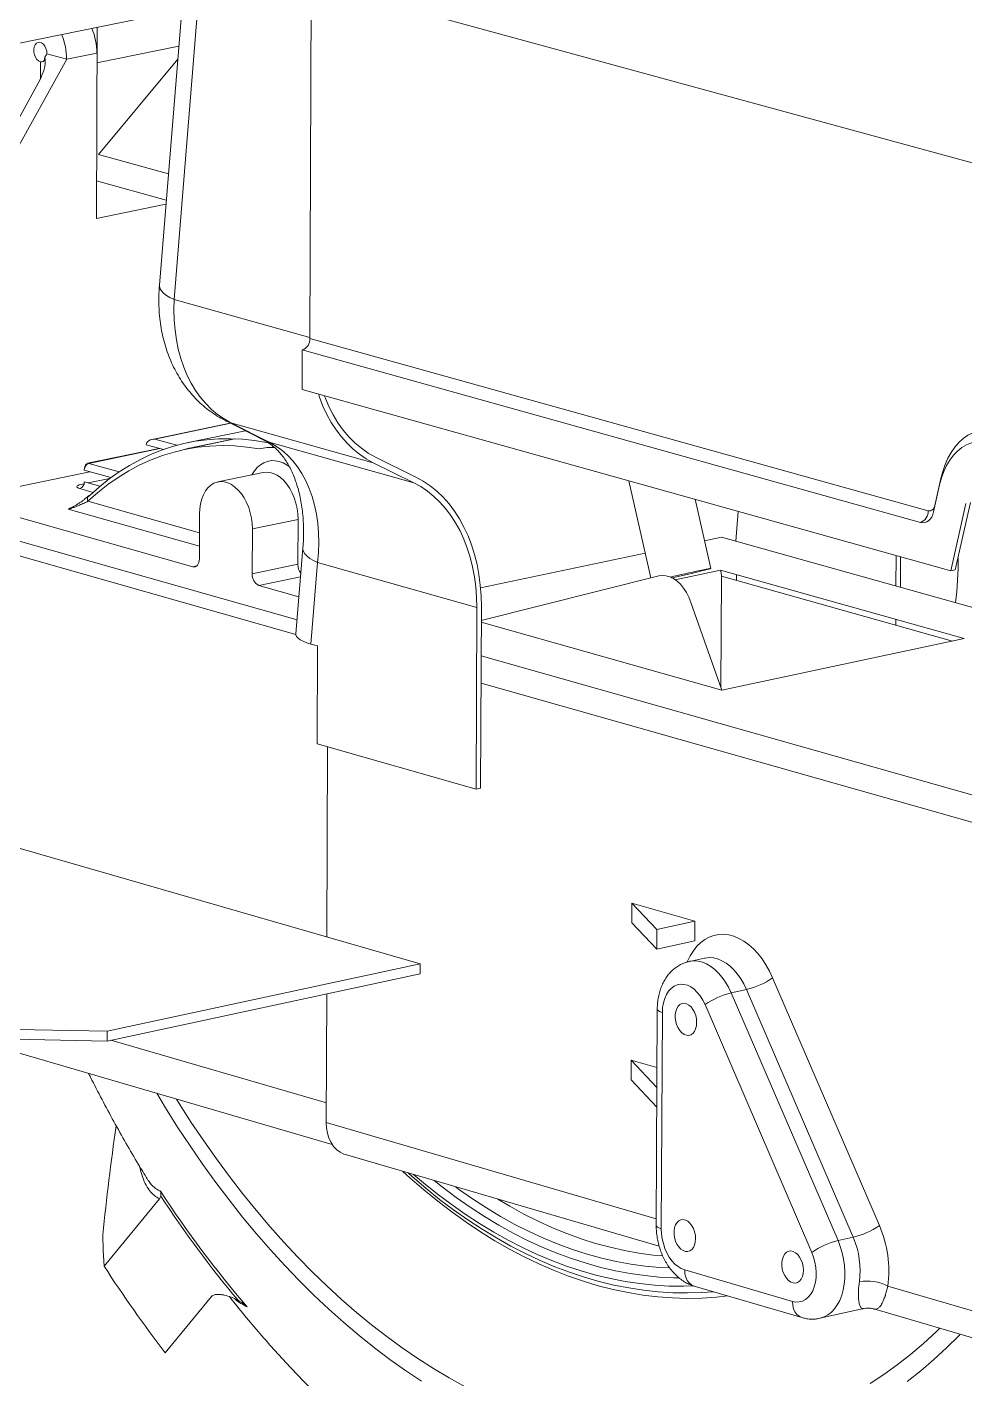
# Model space of a CAD drawing. Header units: millimetres. Extents: x -1041 to 1726, y -447 to 1705.
# Drawn here: x 67 to 507, y 261 to 896 of the extents above; entities that cross this region are included whole.
import ezdxf

# ---------------------------------------------------------------- set-up
doc = ezdxf.new("R2010")
doc.units = ezdxf.units.MM

msp = doc.modelspace()

# ---------------------------------------------------------------- linework, layer by layer
at = {"color": 7, "linetype": 'Continuous', "lineweight": 15}
for p, q in [((142.09, 939.27), (128.74, 774.81)), ((149.03, 932.6), (135.66, 768.05)), ((935.28, 716.28), (200.02, 917.03)), ((51.38, 886.18), (139.22, 903.98)), ((99.45, 895.92), (99.22, 806.11)), ((75.95, 883.44), (85.21, 880.9)), ((85.21, 880.9), (99.42, 883.78)), ((137.85, 887.01), (99.41, 879.21)), ((85.21, 880.9), (36.63, 793.28)), ((137.35, 880.88), (100.1, 836.18)), ((71.9, 869.72), (36.18, 805.31)), ((100.1, 836.18), (132.98, 827.08)), ((131.99, 814.81), (99.26, 823.89)), ((99.22, 806.11), (131.82, 812.8)), ((135.66, 768.05), (199.45, 750.27)), ((199.45, 750.27), (199.45, 749.3)), ((199.45, 749.81), (489.7, 668.88)), ((159.74, 711.25), (177.74, 702.12)), ((162.04, 710.09), (125.33, 702.45)), ((169.11, 706.5), (142.21, 700.9)), ((229.15, 691.49), (162.28, 710.25)), ((162.28, 710.25), (180.27, 701.12)), ((142.59, 698.2), (164.16, 702.69)), ((180.27, 701.12), (248.18, 682.05)), ((128.69, 698.18), (95.05, 691.19)), ((177.52, 686.9), (156.13, 682.44)), ((248.18, 682.05), (229.15, 691.49)), ((349.08, 683.03), (359.47, 637.38)), ((492.79, 671.35), (495.63, 684.03)), ((144.38, 642.61), (33.03, 674.13)), ((387.64, 641.83), (380.24, 674.31)), ((500.27, 640.74), (507.35, 672.27)), ((502.43, 641.2), (509.51, 672.72)), ((172.44, 660.4), (172.37, 639.28)), ((172.44, 660.4), (193.83, 664.87)), ((392.69, 656.49), (384.69, 654.8)), ((662.17, 580.98), (392.69, 656.49)), ((192.81, 610.82), (52.18, 650.72)), ((196.11, 651.4), (192.81, 611.12)), ((356.84, 648.94), (279.54, 632.65)), ((172.37, 639.28), (193.76, 643.77)), ((203.04, 644.58), (199.9, 606.33)), ((277.75, 623.48), (203.04, 644.58)), ((476.74, 647.32), (476.66, 632.96)), ((500.27, 640.74), (502.43, 641.2)), ((392.34, 585.98), (392.6, 638.18)), ((399.65, 636.2), (399.66, 638.88)), ((194.23, 628.5), (175.47, 633.81)), ((277.4, 538.2), (277.75, 623.48)), ((279.87, 616.59), (392.8, 584.67)), ((279.8, 600.74), (584.67, 514.39)), ((577.63, 503.49), (279.75, 587.99)), ((202.75, 559.51), (277.4, 538.2)), ((207.73, 558.09), (207.42, 468.76)), ((279.55, 538.66), (277.4, 538.2)), ((350.52, 475.48), (350.56, 484.71)), ((380.2, 476.21), (350.56, 484.71)), ((350.56, 484.71), (362.33, 472.36)), ((362.33, 472.36), (380.2, 476.21)), ((380.16, 466.98), (380.2, 476.21)), ((350.52, 475.48), (362.29, 463.13)), ((362.29, 463.13), (362.33, 472.36)), ((362.29, 463.13), (380.16, 466.98)), ((384.71, 458.85), (377.56, 457.3)), ((251.12, 451.55), (104.28, 419.93)), ((251.13, 456.15), (104.29, 424.54)), ((416.67, 449.62), (466.82, 333.3)), ((207.32, 442.12), (207.11, 381.66)), ((397.23, 442.55), (404.38, 444.1)), ((397.23, 442.55), (447.36, 326.21)), ((454.51, 327.79), (404.38, 444.1)), ((362.51, 434.88), (362.02, 333.39)), ((364.89, 433.29), (364.41, 331.78)), ((435.06, 320.7), (384.94, 437.04)), ((53.17, 417.07), (209.9, 371.32)), ((350.21, 410.95), (350.17, 401.74)), ((362.37, 407.43), (350.21, 410.95)), ((350.21, 410.95), (362.33, 398.13)), ((350.17, 401.74), (362.29, 388.9)), ((216.06, 366.59), (363.41, 323.56)), ((128.77, 345.87), (102.76, 314.27)), ((447.36, 326.21), (454.51, 327.79)), ((375.37, 312.42), (425.95, 297.64)), ((379.84, 304.84), (430.42, 290.05)), ((153.24, 299.95), (131.48, 273.58)), ((166.04, 297.99), (165.87, 298.08)), ((438.85, 289.73), (459.49, 294.29)), ((464.2, 294.13), (569.71, 263.32))]:
    msp.add_line(p, q, dxfattribs=at)
at = {"color": 144, "linetype": 'Continuous', "lineweight": 0}
for p, q in [((199.45, 749.81), (200.03, 918.67)), ((195.84, 744.44), (195.77, 725.91)), ((486.07, 663.44), (195.84, 744.44)), ((195.77, 725.91), (500.27, 640.74)), ((130.6, 697.65), (122.58, 699.9)), ((182.45, 698.92), (180.89, 698.6)), ((249.21, 684.7), (230.19, 694.14)), ((33.03, 674.13), (96.06, 687.25)), ((105.98, 684.46), (93.49, 687.98)), ((91.9, 681.25), (93.35, 681.55)), ((93.48, 682.5), (100.85, 680.42)), ((95.36, 681.97), (105.47, 684.07)), ((495.09, 681.07), (492.25, 668.4)), ((495.63, 684.03), (495.95, 683.78)), ((147.5, 646.32), (147.57, 667.42)), ((491.74, 669.37), (491.86, 669.33)), ((492.79, 671.35), (492.9, 671.28)), ((193.35, 617.72), (33.01, 663.17)), ((193.76, 643.77), (193.83, 664.87)), ((474.63, 647.91), (474.54, 633.55)), ((144.38, 642.61), (146.25, 643)), ((363.16, 638.31), (279.87, 617.36)), ((392.13, 641), (370.94, 636.52)), ((392.13, 641), (506.59, 608.86)), ((501.13, 607.7), (392.6, 638.18)), ((279.55, 538.66), (279.9, 623.93)), ((392.8, 584.67), (378.34, 625.91)), ((474.46, 617.89), (474.44, 615.2)), ((202.91, 605.48), (199.9, 606.33)), ((202.91, 605.48), (202.75, 559.51)), ((506.59, 608.86), (392.8, 584.67)), ((251.13, 456.15), (51.87, 513.64)), ((251.12, 451.55), (251.13, 456.15)), ((104.29, 424.54), (37.11, 425.89)), ((104.28, 419.93), (37.1, 421.28)), ((104.28, 419.93), (104.29, 424.54))]:
    msp.add_line(p, q, dxfattribs=at)
at = {"color": 8, "linetype": 'Continuous', "lineweight": 15}
for p, q in [((72.84, 871.55), (72.86, 879.72)), ((162.24, 709.98), (126.58, 702.57)), ((126.58, 702.57), (136.97, 699.64)), ((164.01, 702.7), (142.86, 698.3)), ((128.99, 698.1), (95.63, 691.16)), ((95.63, 691.16), (109.83, 687.16)), ((97.56, 677.56), (91.34, 679.32)), ((95.2, 673.37), (147.54, 658.58)), ((147.52, 652.25), (85.97, 669.66)), ((399.35, 654.62), (400.53, 668.64)), ((195, 637.92), (175.47, 633.81)), ((105.97, 420.29), (207.14, 390.83)), ((207.11, 381.66), (362.03, 336.5)), ((470.73, 304.8), (560.54, 278.62))]:
    msp.add_line(p, q, dxfattribs=at)
at = {"color": 144, "linetype": 'Continuous', "lineweight": 0, "flags": 128}
for points in [[(72.86, 879.72), (72.02, 880.13), (71.24, 880.85), (70.59, 881.84), (70.11, 883.01), (69.84, 884.29), (69.8, 885.56), (70, 886.73), (70.42, 887.72), (71.02, 888.45), (71.77, 888.86), (72.6, 888.92), (73.45, 888.63), (74.26, 888.01), (74.96, 887.1), (75.5, 885.98), (75.84, 884.73), (75.95, 883.44)], [(206.18, 723), (206.5, 722.12), (208.26, 717.93), (210.26, 713.98), (212.49, 710.27), (214.96, 706.82), (217.64, 703.66), (220.51, 700.8), (223.57, 698.25), (226.8, 696.02), (230.19, 694.14)], [(175.68, 697.95), (169.83, 698.84), (164, 699.37), (158.21, 699.52), (152.47, 699.31), (146.79, 698.73), (141.17, 697.79), (135.63, 696.48), (130.18, 694.82), (124.82, 692.79), (119.57, 690.41), (114.43, 687.68), (109.42, 684.6), (104.53, 681.19), (99.79, 677.44), (95.2, 673.37)], [(96.16, 676.26), (100.58, 680.19), (105.14, 683.83), (109.82, 687.16), (114.63, 690.18), (119.56, 692.88), (124.59, 695.27), (129.71, 697.33), (134.93, 699.06), (140.24, 700.47), (145.61, 701.54), (151.06, 702.28), (156.56, 702.68), (162.11, 702.75), (167.7, 702.48), (173.32, 701.88), (178.97, 700.94), (180.37, 700.66)], [(519.84, 700.92), (517.32, 701.44), (514.81, 701.59), (512.36, 701.38), (509.97, 700.79), (507.68, 699.85), (505.51, 698.55), (503.47, 696.91), (501.58, 694.95), (499.88, 692.69), (498.36, 690.14), (497.05, 687.34), (495.96, 684.3), (495.09, 681.07)], [(172.22, 685.79), (173.36, 687.61), (174.7, 689.19), (176.18, 690.49), (177.79, 691.47), (179.51, 692.12), (181.3, 692.44), (183.15, 692.42), (185.02, 692.06), (186.9, 691.37), (188.74, 690.35), (189.73, 689.66)], [(93.81, 689.48), (93.92, 689.95), (94.09, 690.38), (94.32, 690.73), (94.6, 690.99), (94.92, 691.15), (95.27, 691.21), (95.63, 691.16)], [(193.83, 664.87), (193.72, 667.41), (193.38, 669.96), (192.82, 672.48), (192.05, 674.92), (191.08, 677.25), (189.92, 679.4), (188.61, 681.35), (187.16, 683.06), (185.61, 684.5), (183.98, 685.64), (182.29, 686.45), (180.6, 686.93), (178.91, 687.06), (177.52, 686.9)], [(91.9, 681.25), (91.14, 681.06), (90.55, 680.83), (90.16, 680.58), (89.97, 680.31), (90, 680.05), (90.25, 679.78), (90.7, 679.54), (91.34, 679.32)], [(249.21, 684.7), (252.63, 682.81), (255.91, 680.6), (259.02, 678.08), (261.96, 675.26), (264.72, 672.16), (267.27, 668.78), (269.62, 665.15), (271.74, 661.28), (273.64, 657.18), (275.29, 652.88), (276.71, 648.4), (277.87, 643.75), (278.77, 638.96), (279.41, 634.04), (279.79, 629.03), (279.9, 623.93)], [(95.2, 673.37), (95.01, 673.86), (94.91, 674.34), (94.91, 674.8), (94.99, 675.23), (95.17, 675.6), (95.43, 675.91), (95.76, 676.13), (96.16, 676.26)], [(492.25, 668.4), (491.87, 667.11), (491.35, 665.96), (490.69, 664.99), (489.91, 664.22), (489.04, 663.67), (488.09, 663.35), (487.1, 663.28), (486.07, 663.44)], [(491.86, 669.33), (492.38, 669.25), (492.44, 669.25)], [(196.11, 651.39), (196.12, 650.77), (196.43, 649.72), (197.1, 648.65), (198.1, 647.6), (199.44, 646.56), (201.1, 645.55), (203.04, 644.58)], [(147.5, 646.32), (147.44, 645.44), (147.26, 644.63), (146.97, 643.92), (146.58, 643.33), (146.11, 642.9), (145.57, 642.62), (144.99, 642.53), (144.38, 642.61)], [(382.64, 640.9), (384.17, 641.22), (385.45, 641.48), (386.45, 641.67), (387.16, 641.79), (387.56, 641.84), (387.63, 641.82), (387.37, 641.72), (386.8, 641.54), (385.92, 641.31), (384.76, 641.01), (383.34, 640.65), (381.69, 640.25), (379.86, 639.81), (377.89, 639.35), (375.82, 638.87), (373.71, 638.38), (371.59, 637.9), (369.52, 637.44), (369.21, 637.37)], [(378.34, 625.91), (377.37, 628.33), (376.2, 630.57), (374.86, 632.61), (373.38, 634.39), (371.78, 635.89), (370.09, 637.08), (368.35, 637.92), (366.59, 638.42), (364.85, 638.55), (363.16, 638.31)], [(392.6, 638.18), (392.47, 639.94), (392.26, 640.96)], [(199.9, 606.33), (197.93, 606.96), (196.25, 607.63), (194.88, 608.35), (193.85, 609.1), (193.17, 609.87), (192.83, 610.65), (192.81, 611.12)]]:
    msp.add_lwpolyline(points, dxfattribs=at)
at = {"color": 7, "linetype": 'Continuous', "lineweight": 15, "flags": 128}
for points in [[(74.95, 881.93), (75.15, 880.64), (75.13, 879.13), (74.88, 877.44), (74.43, 875.62), (73.77, 873.69), (72.92, 871.71), (71.9, 869.72)], [(135.66, 768.05), (135.54, 763.2), (135.68, 758.42), (136.07, 753.73), (136.72, 749.17), (137.62, 744.74), (138.77, 740.47), (140.16, 736.38), (141.79, 732.48), (143.65, 728.8), (145.73, 725.35), (148.03, 722.14), (150.52, 719.2), (153.21, 716.52), (156.07, 714.13), (159.1, 712.04), (162.28, 710.25)], [(203.41, 723.78), (203.92, 722.24), (205.53, 718.08), (207.37, 714.12), (209.43, 710.38), (211.7, 706.87), (214.17, 703.6), (216.83, 700.6), (219.68, 697.88), (222.69, 695.45), (225.85, 693.31), (229.15, 691.49)], [(495.63, 684.03), (496.53, 687.41), (497.64, 690.61), (498.97, 693.58), (500.5, 696.31), (502.23, 698.77), (504.12, 700.95), (506.18, 702.82), (508.38, 704.36), (510.7, 705.58), (513.13, 706.45), (515.64, 706.96), (518.22, 707.12), (520.84, 706.92), (523.48, 706.37)], [(122.58, 699.9), (122.66, 700.44), (122.89, 700.95), (123.26, 701.41), (123.76, 701.82), (124.36, 702.15), (125.05, 702.39), (125.8, 702.53), (126.58, 702.57)], [(180.27, 701.12), (183.3, 699.37), (186.16, 697.32), (188.84, 694.99), (191.33, 692.38), (193.61, 689.49), (195.68, 686.36), (197.52, 682.98), (199.13, 679.38), (200.51, 675.57), (201.63, 671.57), (202.51, 667.39), (203.13, 663.06), (203.5, 658.6), (203.6, 654.01), (203.45, 649.33), (203.04, 644.58)], [(147.57, 667.42), (147.69, 669.88), (148.04, 672.24), (148.62, 674.44), (149.4, 676.44), (150.39, 678.21), (151.55, 679.72), (152.87, 680.93), (154.33, 681.82), (155.89, 682.38), (157.52, 682.6), (159.21, 682.46), (160.9, 681.99), (162.58, 681.17), (164.22, 680.04), (165.77, 678.6), (167.22, 676.89), (168.53, 674.93), (169.68, 672.77), (170.66, 670.45), (171.43, 668), (171.99, 665.48), (172.33, 662.93), (172.44, 660.4)], [(248.18, 682.05), (251.47, 680.23), (254.63, 678.1), (257.63, 675.67), (260.46, 672.96), (263.12, 669.96), (265.58, 666.71), (267.84, 663.21), (269.89, 659.48), (271.72, 655.53), (273.32, 651.39), (274.68, 647.07), (275.79, 642.58), (276.66, 637.96), (277.28, 633.23), (277.65, 628.39), (277.75, 623.48)], [(384.94, 437.04), (383.89, 439.17), (382.67, 441.1), (381.3, 442.79), (379.82, 444.2), (378.25, 445.3), (376.63, 446.08), (375, 446.5), (373.39, 446.57), (371.83, 446.28), (370.37, 445.63), (369.02, 444.65), (367.83, 443.35), (366.81, 441.76), (366, 439.92), (365.4, 437.86), (365.03, 435.64), (364.89, 433.29)], [(381, 428.65), (380.89, 430.27), (380.55, 431.89), (379.99, 433.42), (379.25, 434.8), (378.35, 435.95), (377.33, 436.84), (376.26, 437.41), (375.16, 437.63), (374.11, 437.51), (373.14, 437.04), (372.3, 436.24), (371.63, 435.16), (371.17, 433.84), (370.93, 432.35), (370.92, 430.75), (371.15, 429.13), (371.6, 427.54), (372.25, 426.08), (373.08, 424.81), (374.04, 423.78), (375.09, 423.05), (376.18, 422.65), (377.26, 422.59), (378.28, 422.89), (379.19, 423.53), (379.95, 424.47), (380.52, 425.68), (380.88, 427.09), (381, 428.65)], [(216.06, 366.59), (215.38, 366.81), (213.6, 367.68), (211.98, 368.89), (210.55, 370.42), (209.34, 372.25), (208.37, 374.33), (207.67, 376.63), (207.25, 379.09), (207.11, 381.66)], [(245.47, 358), (247.38, 356.3), (253.81, 350.81), (260.32, 345.58), (266.9, 340.62), (273.55, 335.95), (280.25, 331.55), (287.01, 327.45), (293.8, 323.63), (300.64, 320.11), (307.52, 316.89), (314.41, 313.97), (321.33, 311.35), (328.27, 309.04), (335.21, 307.04), (342.15, 305.35), (349.08, 303.98), (356, 302.92), (362.91, 302.17), (369.79, 301.74), (376.63, 301.63), (383.44, 301.84), (388.77, 302.23)], [(248.12, 357.23), (252.68, 353.37), (259.16, 348.17), (265.7, 343.25), (272.31, 338.61), (278.97, 334.26), (285.69, 330.18), (292.45, 326.4), (299.25, 322.92), (306.08, 319.73), (312.94, 316.84), (319.82, 314.26), (326.71, 311.99), (333.61, 310.02), (340.51, 308.37), (347.41, 307.02), (354.29, 306), (361.15, 305.29), (367.99, 304.89), (374.79, 304.81), (379.3, 304.94)], [(364.41, 331.78), (364.51, 329.45), (364.83, 327.1), (365.37, 324.79), (366.12, 322.55), (367.05, 320.43), (368.16, 318.47), (369.41, 316.73), (370.79, 315.22), (372.26, 313.98), (373.8, 313.04), (375.37, 312.42)], [(380.5, 327.09), (380.39, 328.71), (380.05, 330.32), (379.49, 331.85), (378.75, 333.23), (377.85, 334.39), (376.83, 335.28), (375.76, 335.85), (374.67, 336.08), (373.61, 335.96), (372.64, 335.49), (371.81, 334.7), (371.14, 333.63), (370.67, 332.31), (370.43, 330.82), (370.42, 329.23), (370.65, 327.6), (371.1, 326.02), (371.76, 324.56), (372.58, 323.28), (373.55, 322.25), (374.6, 321.52), (375.69, 321.11), (376.76, 321.06), (377.78, 321.35), (378.69, 321.98), (379.45, 322.92), (380.02, 324.12), (380.37, 325.53), (380.5, 327.09)], [(102.14, 328.92), (102.41, 321.53), (102.76, 314.27)], [(431.11, 312.32), (431, 313.95), (430.66, 315.56), (430.1, 317.1), (429.35, 318.48), (428.45, 319.64), (427.43, 320.53), (426.35, 321.1), (425.26, 321.34), (424.2, 321.22), (423.23, 320.75), (422.39, 319.96), (421.72, 318.88), (421.25, 317.56), (421.01, 316.07), (421, 314.47), (421.22, 312.84), (421.68, 311.26), (422.33, 309.79), (423.16, 308.52), (424.13, 307.48), (425.18, 306.75), (426.27, 306.34), (427.36, 306.29), (428.38, 306.58), (429.29, 307.21), (430.05, 308.15), (430.62, 309.36), (430.98, 310.77), (431.11, 312.32)], [(425.95, 297.64), (427.57, 297.34), (429.16, 297.39), (430.68, 297.8), (432.1, 298.55), (433.39, 299.62), (434.53, 301), (435.48, 302.66), (436.23, 304.56), (436.76, 306.65), (437.06, 308.9), (437.12, 311.25), (436.95, 313.66), (436.54, 316.07), (435.9, 318.44), (435.06, 320.7)]]:
    msp.add_lwpolyline(points, dxfattribs=at)
at = {"color": 8, "linetype": 'Continuous', "lineweight": 15, "flags": 128}
for points in [[(135.66, 768.05), (133.71, 769.01), (132.06, 770.01), (130.72, 771.05), (129.72, 772.1), (129.06, 773.16), (128.75, 774.2), (128.74, 774.81)], [(162.28, 710.25), (160.15, 711.05), (159.74, 711.25)], [(180.27, 701.12), (178.15, 701.92), (177.74, 702.12)], [(376.62, 457.17), (376.72, 457.39), (377.98, 460), (379.44, 462.34), (381.08, 464.41), (382.89, 466.18), (384.84, 467.63), (386.92, 468.76), (389.1, 469.53), (391.37, 469.96), (393.7, 470.03), (396.07, 469.75), (398.45, 469.11), (400.82, 468.13), (403.16, 466.8), (405.44, 465.16), (407.64, 463.2), (409.73, 460.96), (411.7, 458.46), (413.53, 455.71), (415.19, 452.75), (416.67, 449.62)], [(377.54, 457.3), (377.84, 457.36), (379.77, 457.55), (381.73, 457.4), (383.71, 456.91), (385.69, 456.1), (387.63, 454.96), (389.52, 453.52), (391.32, 451.8), (393.01, 449.82), (394.57, 447.59), (395.99, 445.16), (397.23, 442.55)], [(404.38, 444.1), (403.14, 446.71), (401.72, 449.14), (400.16, 451.36), (398.47, 453.35), (396.67, 455.07), (394.78, 456.51), (392.84, 457.64), (390.86, 458.46), (388.88, 458.94), (386.91, 459.09), (384.99, 458.9), (384.67, 458.84)], [(362.51, 434.89), (362.59, 434.56), (363.02, 434.1), (363.8, 433.67), (364.89, 433.29)], [(127.48, 395.38), (131.58, 388.6), (137.28, 379.54), (143.13, 370.67), (149.1, 362), (155.21, 353.53), (161.45, 345.29), (167.81, 337.26), (174.28, 329.46), (180.87, 321.9), (187.57, 314.57), (194.36, 307.49), (201.26, 300.66), (208.24, 294.08), (215.31, 287.77), (222.47, 281.72), (229.7, 275.94), (237, 270.43), (244.36, 265.21), (251.78, 260.27)], [(136.71, 392.68), (138.04, 390.55), (143.73, 381.69), (149.55, 373.03), (155.5, 364.57), (161.58, 356.32), (167.79, 348.28), (174.11, 340.47), (180.55, 332.89), (187.1, 325.54), (193.75, 318.44), (200.5, 311.58), (207.34, 304.97), (214.28, 298.62), (221.29, 292.53), (228.39, 286.7), (235.56, 281.15), (242.79, 275.88), (250.09, 270.88), (257.44, 266.17), (264.84, 261.75), (272.29, 257.62)], [(243.02, 358.71), (246.39, 355.66), (252.85, 350.05), (259.4, 344.71), (266.02, 339.65), (272.7, 334.86), (279.44, 330.36), (286.24, 326.15), (293.09, 322.23), (299.97, 318.6), (306.89, 315.28), (313.84, 312.26), (320.82, 309.54), (327.8, 307.13), (334.8, 305.04), (341.8, 303.26), (348.79, 301.79), (355.78, 300.64), (362.74, 299.81), (369.69, 299.29), (376.6, 299.1), (383.48, 299.23), (390.31, 299.68), (395.55, 300.25)], [(257.78, 354.41), (261.56, 351.42), (268.1, 346.52), (274.7, 341.9), (281.36, 337.57), (288.08, 333.52), (294.84, 329.77), (301.63, 326.32), (308.46, 323.17), (315.32, 320.32), (322.19, 317.78), (329.08, 315.55), (335.97, 313.63), (342.86, 312.02), (349.75, 310.74), (356.62, 309.77), (363.47, 309.11), (370.29, 308.78), (372.58, 308.74)], [(267.57, 351.55), (269.13, 350.41), (275.68, 345.84), (282.28, 341.55), (288.94, 337.56), (295.64, 333.85), (302.38, 330.44), (309.15, 327.33), (315.95, 324.53), (322.76, 322.03), (329.59, 319.84), (336.42, 317.96), (343.25, 316.4), (350.08, 315.15), (356.89, 314.21), (363.68, 313.6), (368.29, 313.36)], [(287.61, 345.7), (293.24, 342.34), (299.88, 338.69), (306.57, 335.32), (313.28, 332.26), (320.02, 329.5), (326.77, 327.04), (333.54, 324.9), (340.31, 323.06), (347.08, 321.53), (353.84, 320.32), (360.59, 319.42), (365.05, 319.01)], [(364.41, 331.78), (363.31, 332.17), (362.54, 332.6), (362.11, 333.07), (362.02, 333.39)], [(447.36, 326.21), (448.44, 323.42), (449.31, 320.52), (449.97, 317.55), (450.4, 314.56), (450.6, 311.57), (450.57, 308.63), (450.31, 305.79), (449.81, 303.07), (449.1, 300.52), (448.17, 298.17), (447.03, 296.04), (445.72, 294.18), (444.24, 292.6), (442.6, 291.33), (440.85, 290.38), (438.99, 289.76), (438.85, 289.73)], [(375.37, 312.42), (375.5, 310.65), (375.9, 309.01), (376.55, 307.56), (377.43, 306.36), (378.51, 305.45), (379.74, 304.87), (379.84, 304.84)], [(425.95, 297.64), (426.08, 295.86), (426.48, 294.22), (427.13, 292.77), (428.01, 291.57), (429.09, 290.66), (430.32, 290.08), (430.42, 290.05)], [(462.42, 259.1), (468.86, 263.37), (475.19, 267.94), (481.4, 272.8), (487.48, 277.95), (493.43, 283.39), (495.2, 285.08)], [(479.9, 260.08), (486.18, 265.05), (492.33, 270.32), (498.35, 275.87), (504.23, 281.71), (504.79, 282.28)]]:
    msp.add_lwpolyline(points, dxfattribs=at)
at = {"color": 7, "linetype": 'Continuous', "lineweight": 15}
for centre, radius, start, end in [((70.47, 883.8), 28.95, 359.95769, 23.66741), ((56.23, 880.91), 28.97, 359.96431, 23.66116), ((367.72, 644.28), 136.01, 352.16134, 1.09509), ((177.96, 638.83), 5.61, 175.42989, 243.5954), ((396.27, 478.65), 35.49, 283.21374, 305.09877), ((405.34, 408.02), 35.47, 103.20879, 125.10409), ((1336.63, 202.74), 1240.92, 171.78497, 174.16395), ((564.4, 632.8), 519.27, 213.07956, 220.56671), ((568.99, 634.91), 525.42, 213.21059, 219.85813), ((446.15, 362.94), 36.13, 283.38706, 304.89547), ((417.88, 312.06), 53.35, 352.18344, 23.46404), ((455.72, 291.07), 36.12, 103.38218, 124.9007), ((418.6, 312.2), 39.14, 352.19335, 23.45835), ((614.3, 644.83), 609.05, 212.87057, 217.5574), ((461.03, 286.43), 20.78, 62.1483, 100.09694)]:
    msp.add_arc(centre, radius, start, end, dxfattribs=at)
at = {"color": 144, "linetype": 'Continuous', "lineweight": 0}
for centre, radius, start, end in [((65.92, 889.01), 11.47, 321.86016, 330.96193), ((194.06, 749.53), 5.4, 289.24003, 3.0041), ((181.19, 674.99), 23.62, 85.49809, 103.47735), ((96.68, 688.14), 3.19, 109.19656, 182.99185), ((90.29, 682.33), 3.19, 289.20525, 2.98633), ((484.24, 668.6), 5.47, 289.62226, 2.92039), ((490.15, 671.48), 2.64, 260.22814, 357.22746), ((200.55, 643.66), 6.8, 179.06533, 217.1899), ((521.83, -12), 667.57, 102.03403, 103.27985)]:
    msp.add_arc(centre, radius, start, end, dxfattribs=at)
at = {"color": 8, "linetype": 'Continuous', "lineweight": 15}
msp.add_arc((142.35, 699.35), 1.17, 281.12553, 295.81598, dxfattribs=at)
at = {"color": 144, "linetype": 'Continuous', "lineweight": 0}
msp.add_open_spline([(72.86, 879.72), (73.2, 879.63), (73.49, 879.61), (74, 879.72), (74.21, 879.85), (74.54, 880.24), (74.66, 880.5), (74.85, 881.13), (74.91, 881.5), (74.95, 881.93)], degree=3, knots=[0, 0, 0, 0, 0.25, 0.25, 0.5, 0.5, 0.75, 0.75, 1, 1, 1, 1], dxfattribs=at)
at = {"color": 7, "linetype": 'Continuous', "lineweight": 15}
for points, knots in [([(128.76, 774.81), (128.67, 773.55), (128.45, 770.7), (128.44, 766.27), (128.66, 761.55), (129.18, 756.89), (129.97, 752.31), (131.04, 747.85), (132.38, 743.52), (133.99, 739.36), (135.87, 735.37), (137.98, 731.59), (140.33, 728.02), (142.91, 724.68), (145.68, 721.59), (148.64, 718.76), (151.78, 716.18), (155.07, 713.89), (157.74, 712.26), (159.34, 711.48), (159.75, 711.28)], [0, 0, 0, 0, 0.048022, 0.109092, 0.170182, 0.231213, 0.29209, 0.352699, 0.412923, 0.472651, 0.531787, 0.590262, 0.648037, 0.705106, 0.761492, 0.81724, 0.872415, 0.927097, 0.981374, 1, 1, 1, 1]), ([(177.74, 702.11), (177.78, 702.09), (178.61, 701.72), (180.03, 700.81), (182, 699.38), (183.75, 697.8), (185.45, 695.99), (187.08, 693.94), (188.65, 691.6), (190.09, 689.06), (191.4, 686.32), (192.57, 683.38), (193.61, 680.24), (194.5, 676.91), (195.24, 673.4), (195.81, 669.72), (196.21, 665.88), (196.42, 661.89), (196.45, 657.78), (196.34, 654.27), (196.15, 652.11), (196.09, 651.4)], [0, 0, 0, 0, 0.004058, 0.078165, 0.141718, 0.201825, 0.259193, 0.319997, 0.378443, 0.435135, 0.490598, 0.545215, 0.599265, 0.652953, 0.706428, 0.7598, 0.813146, 0.866503, 0.919912, 0.973399, 1, 1, 1, 1]), ([(140.9, 697.74), (140.93, 697.75), (141.23, 697.85), (141.74, 697.99), (142.3, 698.14), (142.51, 698.19), (142.58, 698.2)], [0, 0, 0, 0, 0.058151, 0.483292, 0.839372, 1, 1, 1, 1]), ([(95.2, 673.37), (94.62, 673.09), (94.01, 672.8), (93.01, 672.34), (92.66, 672.19), (91.94, 671.86), (91.57, 671.7), (90.79, 671.36), (90.39, 671.19), (89.76, 670.94), (89.54, 670.85), (89.1, 670.68), (88.88, 670.59), (88.43, 670.42), (88.2, 670.34), (87.73, 670.17), (87.5, 670.09), (87.15, 669.98), (87.04, 669.94), (86.81, 669.87), (86.69, 669.84), (86.36, 669.75), (86.16, 669.7), (85.97, 669.66)], [0, 0, 0, 0, 0.25, 0.25, 0.375, 0.375, 0.5, 0.5, 0.625, 0.625, 0.6875, 0.6875, 0.75, 0.75, 0.8125, 0.8125, 0.875, 0.875, 0.90625, 0.90625, 0.9375, 0.9375, 1, 1, 1, 1]), ([(95.38, 675.87), (95.3, 675.78), (94.89, 675.39), (94, 674.64), (92.77, 673.66), (91.5, 672.75), (90.25, 671.93), (89.04, 671.21), (87.94, 670.64), (87.14, 670.26), (86.75, 670.12), (86.67, 670.09)], [0, 0, 0, 0, 0.048102, 0.2253324, 0.3849496, 0.5330767, 0.6655388, 0.7827324, 0.8852787, 0.9756085, 1, 1, 1, 1]), ([(85.97, 669.66), (85.97, 669.66), (86.07, 669.79), (86.23, 669.94), (86.63, 670.06), (86.68, 670.07)], [0, 0, 0, 0, 0.007145, 0.879778, 1, 1, 1, 1]), ([(377.54, 457.27), (377.03, 457.15), (375.79, 456.88), (373.93, 456.11), (371.99, 455.03), (370.2, 453.7), (368.57, 452.15), (367.1, 450.36), (365.81, 448.37), (364.71, 446.17), (363.82, 443.78), (363.14, 441.24), (362.7, 438.58), (362.53, 436.44), (362.51, 435.2), (362.51, 434.88)], [0, 0, 0, 0, 0.055947, 0.134017, 0.211831, 0.290002, 0.369123, 0.449725, 0.532213, 0.616769, 0.703285, 0.791363, 0.880446, 0.969965, 1, 1, 1, 1]), ([(95.53, 404.7), (95.83, 404.11), (97.85, 399.98), (101.78, 392.45), (107.31, 382.12), (113.03, 371.96), (118.26, 362.99), (121.66, 357.47), (123.04, 355.23)], [0, 0, 0, 0, 0.034917, 0.240757, 0.446731, 0.652843, 0.859093, 1, 1, 1, 1]), ([(129.39, 347.12), (129.47, 347.53), (129.51, 347.91), (129.48, 348.48), (129.46, 348.67), (129.41, 348.94), (129.39, 349.03), (129.35, 349.21), (129.32, 349.3), (129.29, 349.38)], [0, 0, 0, 0, 0.5, 0.5, 0.75, 0.75, 0.875, 0.875, 1, 1, 1, 1]), ([(129.39, 347.12), (129.33, 346.86), (129.24, 346.64), (129.03, 346.22), (128.9, 346.04), (128.77, 345.87)], [0, 0, 0, 0, 0.5, 0.5, 1, 1, 1, 1]), ([(362.02, 333.39), (362.02, 332.86), (362.04, 331.4), (362.25, 328.98), (362.71, 326.19), (363.4, 323.43), (364.31, 320.74), (365.43, 318.14), (366.76, 315.67), (368.29, 313.34), (370.03, 311.2), (371.95, 309.27), (374.03, 307.61), (376.18, 306.3), (378.12, 305.39), (379.34, 305), (379.84, 304.84)], [0, 0, 0, 0, 0.0432379, 0.1188471, 0.1943648, 0.2699714, 0.3457992, 0.4219781, 0.4986567, 0.5759268, 0.6537598, 0.7318423, 0.8095697, 0.8862238, 0.953333, 1, 1, 1, 1]), ([(153.24, 299.95), (153.43, 300.18), (153.65, 300.34), (154.12, 300.6), (154.36, 300.69), (154.86, 300.83), (155.12, 300.88), (155.63, 300.94), (155.89, 300.96), (156.67, 300.98), (157.2, 300.94), (158.26, 300.81), (158.79, 300.72), (160.38, 300.36), (161.44, 300.04), (163.02, 299.43), (163.55, 299.21), (164.6, 298.73), (165.13, 298.46), (165.66, 298.17)], [0, 0, 0, 0, 0.0625, 0.0625, 0.125, 0.125, 0.1875, 0.1875, 0.25, 0.25, 0.375, 0.375, 0.5, 0.5, 0.75, 0.75, 0.875, 0.875, 1, 1, 1, 1]), ([(161.62, 299.94), (162.53, 298.77), (165.75, 294.66), (171.43, 287.8), (178.65, 279.36), (186.01, 271.14), (193.5, 263.14), (200.69, 255.76), (205.45, 251.16), (207.61, 249.07)], [0, 0, 0, 0, 0.063415, 0.223908, 0.384434, 0.544966, 0.705476, 0.865937, 1, 1, 1, 1]), ([(165.66, 298.17), (166.46, 297.72), (167.21, 297.23), (168.28, 296.46), (168.62, 296.2), (169.13, 295.79), (169.29, 295.66), (169.61, 295.38), (169.77, 295.24), (169.93, 295.1)], [0, 0, 0, 0, 0.5, 0.5, 0.75, 0.75, 0.875, 0.875, 1, 1, 1, 1]), ([(459.5, 294.23), (459.81, 294.31), (460.69, 294.51), (462.16, 294.5), (463.44, 294.35), (464.08, 294.13), (464.19, 294.08)], [0, 0, 0, 0, 0.200216, 0.572051, 0.921104, 1, 1, 1, 1]), ([(430.42, 290.05), (430.98, 289.9), (432.3, 289.55), (434.42, 289.32), (436.69, 289.33), (438.15, 289.61), (438.85, 289.74)], [0, 0, 0, 0, 0.203254, 0.479015, 0.749466, 1, 1, 1, 1])]:
    msp.add_open_spline(points, degree=3, knots=knots, dxfattribs=at)
at = {"color": 8, "linetype": 'Continuous', "lineweight": 15}
for points, knots in [([(142.86, 698.3), (142.6, 698.24), (142.04, 698.11), (141.37, 697.9), (141.01, 697.8)], [0, 0, 0, 0, 0.459606, 1, 1, 1, 1]), ([(95, 675.25), (95.21, 675.42), (95.63, 675.77), (95.98, 676.1), (96.16, 676.26)], [0, 0, 0, 0, 0.504557, 1, 1, 1, 1]), ([(128.77, 345.87), (127.96, 346.31), (126.23, 347.25), (124.01, 349.7), (122.04, 353.01), (120.5, 356.79), (119.77, 359.77), (119.44, 361.11)], [0, 0, 0, 0, 0.184776, 0.395439, 0.606141, 0.822358, 1, 1, 1, 1]), ([(123.17, 355.13), (123.4, 354.72), (124.3, 353.11), (126.19, 351.19), (128.09, 349.89), (129.16, 349.44), (129.29, 349.38)], [0, 0, 0, 0, 0.144485, 0.561025, 0.944764, 1, 1, 1, 1]), ([(459.49, 294.33), (459.45, 294.31), (459.21, 294.16), (458.8, 294.31), (458.19, 294.69), (457.6, 295.7), (457.16, 297.35), (456.93, 299.37), (456.89, 301.03), (456.95, 302.77), (457.06, 304.48), (457.27, 306.08), (457.38, 306.89)], [0, 0, 0, 0, 0.023, 0.142884, 0.263485, 0.427998, 0.596196, 0.697762, 0.801625, 0.83931, 0.918388, 1, 1, 1, 1]), ([(470.73, 304.8), (470.55, 304.02), (470.17, 302.43), (469.74, 300.97), (469.27, 299.53), (468.77, 298.18), (467.96, 296.45), (467, 295.05), (465.77, 294.12), (464.84, 293.83), (464.28, 294.15), (464.21, 294.18)], [0, 0, 0, 0, 0.08398, 0.171085, 0.190929, 0.291913, 0.395058, 0.560977, 0.730461, 0.969528, 1, 1, 1, 1]), ([(169.93, 295.1), (168.97, 295.63), (167.03, 296.67), (165.1, 297.99), (164.15, 298.8), (164.09, 298.86)], [0, 0, 0, 0, 0.482978, 0.96598, 1, 1, 1, 1])]:
    msp.add_open_spline(points, degree=3, knots=knots, dxfattribs=at)

doc.saveas('drawing.dxf')
